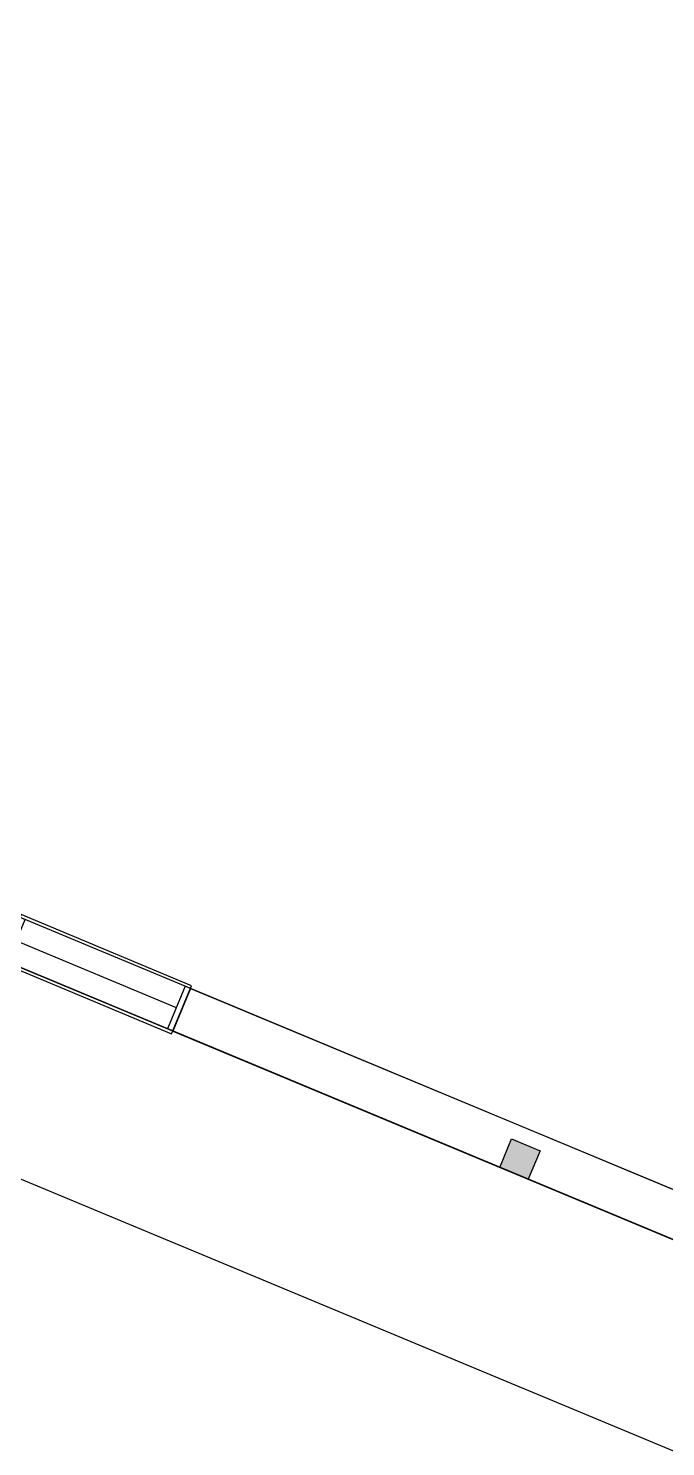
# Model space of a CAD drawing. Header units: inches. Extents: x -13030 to 12419, y -17984 to 4650.
# Drawn here: x 3093 to 3341, y -14518 to -13966 of the extents above; entities that cross this region are included whole.
import ezdxf

# ---------------------------------------------------------------- set-up
doc = ezdxf.new("R2010")
doc.units = ezdxf.units.IN
doc.header["$LTSCALE"] = 48
doc.header["$MEASUREMENT"] = 0
doc.layers.get('0').update_dxf_attribs({"linetype": 'CONTINUOUS'})
for name, color, linetype in [('A-COLS', 1, 'CONTINUOUS'), ('A-COLS-GRID', 41, 'CONTINUOUS'), ('A-FLOR', 41, 'CONTINUOUS'), ('A-WALLS', 1, 'CONTINUOUS'), ('A-WIN', 30, 'CONTINUOUS'), ('CAFM_Gross', 200, 'CONTINUOUS'), ('CAFM_MeasuredGross', 50, 'CONTINUOUS'), ('CAFM_SPACE', 5, 'CONTINUOUS')]:
    doc.layers.add(name, color=color, linetype=linetype)

# ---------------------------------------------------------------- blocks, each defined once
blk = doc.blocks.new('WN1')
for p, q in [((0, -0.5625), (0, 0.5625)), ((0, 0.5625), (1, 0.5625)), ((1, 0.5625), (1, -0.5625)), ((0, 0.5), (0.03125, 0.5)), ((0.03125, 0.5), (0.03125, -0.5)), ((1, 0.5), (0.96875, 0.5)), ((0.96875, -0.5), (0.96875, 0.5)), ((0.03125, 0), (0.96875, 0)), ((0, -0.5), (0.03125, -0.5)), ((1, -0.5), (0.96875, -0.5)), ((1, -0.5625), (0, -0.5625))]:
    blk.add_line(p, q)

msp = doc.modelspace()

# ---------------------------------------------------------------- linework, layer by layer
at = {"layer": 'A-COLS'}
msp.add_lwpolyline([(3280.92, -14398.22), (3292, -14402.84), (3287.38, -14413.91), (3276.3, -14409.3)], close=True, dxfattribs=at)
at = {"layer": 'A-COLS-GRID'}
msp.add_solid([(3280.92, -14398.22), (3292, -14402.84), (3276.3, -14409.3), (3287.38, -14413.91)], dxfattribs=at)
at = {"layer": 'A-FLOR'}
msp.add_line((3740, -14684.84), (3029.23, -14388.68), dxfattribs=at)
at = {"layer": 'A-WALLS'}
for p, q in [((3155.84, -14339.61), (3148.92, -14356.22)), ((3155.84, -14339.61), (3388.46, -14436.53)), ((3148.92, -14356.22), (3381.54, -14453.14))]:
    msp.add_line(p, q, dxfattribs=at)
at = {"layer": 'CAFM_Gross'}
msp.add_lwpolyline([(2251.79, -16517.55), (2236.74, -16539.97), (2251.69, -16550), (2253.92, -16546.68), (2297.92, -16576.22), (2307.95, -16561.27), (2263.95, -16531.74), (2422.22, -16295.93), (3338.61, -16677.76), (3753.99, -15680.84), (3443.84, -15551.61), (3831.54, -14621.15), (2258.61, -13965.76), (1457.07, -15889.45), (1495.84, -15905.6), (1470.07, -15967.45), (1551.3, -16001.29), (1485, -16160.41), (1598.36, -16207.64, 0.05164), (1676.26, -16221.39), (1711.54, -16318.31), (1721.49, -16318.04), (1731.1, -16479.79, 0.145412), (2076.87, -16360.77)], format="xyb", close=True, dxfattribs=at)
at = {"layer": 'CAFM_MeasuredGross'}
msp.add_lwpolyline([(1721.49, -16318.04), (1730.7, -16463.79, 0.145287), (2067.56, -16347.76), (2072.21, -16354.27), (2076.87, -16360.77), (2251.79, -16517.55), (2405.28, -16288.87), (2412.21, -16272.26), (3328.91, -16654.22), (3730.46, -15690.53), (3420.3, -15561.3), (3808, -14630.84), (3014.15, -14300.07), (3015.69, -14296.37), (2266.15, -13984.06), (1475.38, -15881.91), (1512.3, -15897.29), (1485.76, -15960.99), (1566.99, -15994.83), (1501.22, -16152.68), (1597.61, -16192.84, 0.060997), (1686.27, -16207.96), (1720.52, -16302.07)], format="xyb", close=True, dxfattribs=at)
at = {"layer": 'CAFM_SPACE'}
msp.add_lwpolyline([(3021.54, -14303.14), (3808, -14630.86), (3517.23, -15328.68), (2730.76, -15000.96)], close=True, dxfattribs=at)

# ---------------------------------------------------------------- block references
at = {"layer": 'A-WIN', "xscale": -72, "yscale": 18.00000000000081, "rotation": 157.38}
msp.add_blockref('WN1', (3085.92, -14320.22), dxfattribs=at)

doc.saveas('drawing.dxf')
